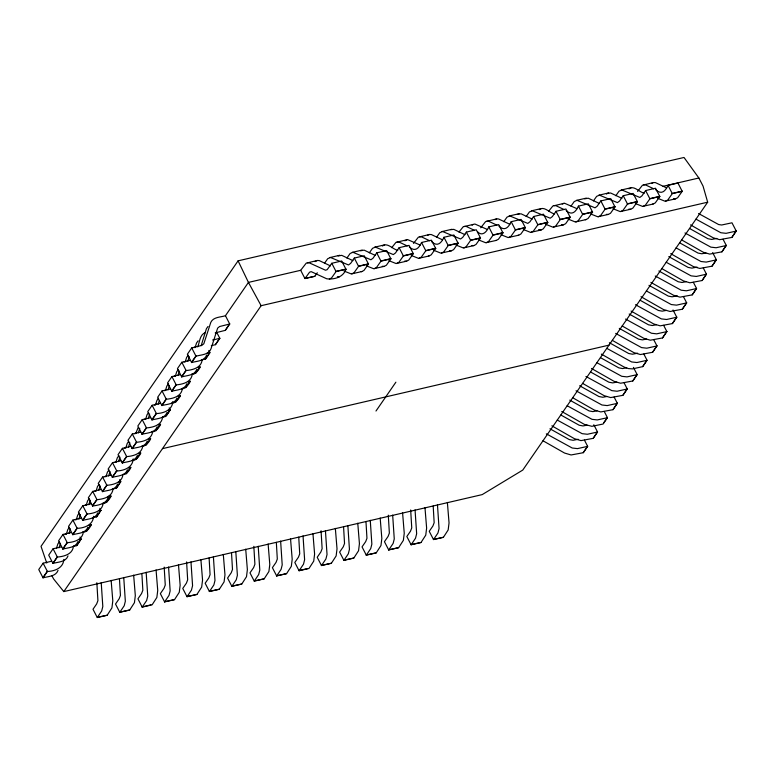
<?xml version="1.0" encoding="UTF-8"?>
<svg xmlns="http://www.w3.org/2000/svg" width="775" height="775" viewBox="0 0 775 775"><rect width="100%" height="100%" fill="white"/><g stroke="black" fill="none" stroke-linecap="round" stroke-linejoin="round"><path stroke-width="1.16" d="M63.821 559.405C63.414 567.968 54.793 571.214 47.401 571.475L43.022 577.821L38.75 569.548L43.129 563.202L51.392 561.284M73.431 546.133C72.802 554.222 64.063 556.518 57.35 557.06L52.971 563.406L48.699 555.123L53.078 548.778L61.351 546.869M83.332 531.786C82.702 539.875 73.974 542.171 67.26 542.703L62.882 549.049L58.609 540.776L62.988 534.43L71.252 532.512M93.581 516.295C93.174 524.859 84.552 528.095 77.161 528.356L72.782 534.702L68.51 526.428L72.889 520.083L81.152 518.165M103.143 503.091C102.513 511.171 93.775 513.476 87.062 514.009L82.683 520.354L78.411 512.081L82.789 505.736L91.062 503.818M108.316 496.233C107.357 503.779 98.657 505.155 92.593 506.007L88.321 497.734L92.7 491.389L100.963 489.471M113.043 488.744C112.414 496.823 103.685 499.129 96.972 499.662L92.593 506.007M122.944 474.387C122.314 482.476 113.586 484.772 106.872 485.315L102.494 491.66L98.222 483.377L102.6 477.032L110.864 475.123M133.203 458.897C132.787 467.461 124.174 470.706 116.773 470.968L112.394 477.313L108.122 469.03L112.501 462.685L120.774 460.776M142.755 445.693C142.125 453.782 133.397 456.078 126.683 456.62L122.305 462.956L118.032 454.683L122.411 448.338L130.675 446.419M152.656 431.346C152.026 439.425 143.297 441.731 136.584 442.263L132.205 448.609L127.933 440.336L132.312 433.99L140.575 432.072M162.566 416.998C161.936 425.078 153.198 427.383 146.485 427.916L142.106 434.262L137.834 425.988L142.213 419.643L150.486 417.725M172.815 401.498C172.408 410.062 163.787 413.308 156.395 413.569L152.016 419.914L147.744 411.641L152.123 405.296L160.386 403.378M182.367 388.304C181.737 396.383 173.009 398.679 166.296 399.222L161.917 405.567L157.645 397.284L162.023 390.949L170.287 389.031M192.278 373.947C191.648 382.036 182.91 384.332 176.196 384.875L171.818 391.22L167.545 382.937L171.924 376.592L180.197 374.683M202.168 359.619C201.539 367.699 192.801 370.004 186.097 370.537L181.708 376.882L177.436 368.609L181.825 362.264L190.088 360.346M56.43 548.497L57.834 543.972L59.423 541.764M59.065 547.799L60.46 543.275M66.388 534.072L67.783 529.558L69.372 527.339M69.014 533.374L70.418 528.86M76.289 519.725L77.684 515.201L79.273 512.992M78.924 519.027L80.319 514.513M86.19 505.377L87.594 500.853L89.183 498.645M88.825 504.68L90.22 500.166M96.1 491.03L97.495 486.506L99.084 484.298M98.725 490.333L100.13 485.809M106.001 476.683L107.396 472.159L108.984 469.95M108.636 475.986L110.031 471.462M115.901 462.326L117.306 457.812L118.895 455.603M118.536 461.638L119.931 457.114M125.812 447.979L127.207 443.465L128.795 441.246M128.437 447.282L129.842 442.767M135.712 433.632L138.105 427.577M138.347 432.934L139.742 428.42M145.613 419.285L147.017 414.761L148.606 412.552M148.248 418.587L149.643 414.073M155.523 404.938L156.918 400.413L158.507 398.205M158.148 404.24L159.204 400.849M165.424 390.59L166.819 386.066L168.407 383.858M168.059 389.893L169.454 385.369M175.324 376.233L176.729 371.719L178.318 369.51M177.959 375.546L179.354 371.022M185.235 361.886L186.63 357.372L188.218 355.163M187.86 361.198L189.265 356.674M195.126 347.558L196.521 343.034L198.109 340.826M197.761 346.861C199.727 341.988 199.65 334.655 205.482 332.504M201.18 345.64L206.421 328.687L208.02 326.478M58.057 570.342C55.868 576.513 48.215 576.348 43.022 577.821M68.006 555.917C65.817 562.088 58.164 561.933 52.971 563.406M77.917 541.57C75.727 547.741 68.064 547.586 62.882 549.049M87.817 527.223C85.628 533.394 77.975 533.229 72.782 534.702M97.718 512.876C95.528 519.047 87.875 518.882 82.683 520.354M117.529 484.172C115.339 490.352 107.686 490.188 102.494 491.66M127.429 469.824C125.24 476.005 117.587 475.84 112.394 477.313M137.34 455.477C135.15 461.648 127.487 461.493 122.305 462.956M147.24 441.13C145.051 447.301 137.398 447.146 132.205 448.609M157.141 426.783C154.952 432.954 147.298 432.789 142.106 434.262M167.051 412.426C164.862 418.607 157.199 418.442 152.016 419.914M176.952 398.079C174.763 404.259 167.109 404.095 161.917 405.567M186.852 383.732C184.663 389.912 177.01 389.748 171.818 391.22M196.743 369.404C194.564 375.575 186.901 375.41 181.708 376.882M206.654 355.057C204.464 361.228 196.811 361.063 191.619 362.535L187.347 354.262L191.725 347.917L201.858 345.379L203.815 343.771L210.81 322.342C213.425 316.83 220.526 317.333 225.447 315.716L248.436 282.41L300.681 270.301L306.212 263.171L317.275 260.478L319.203 260.565L330.45 265.883M96.846 582.732L97.912 600.644L96.652 603.958L93 609.247L97.272 617.53L101.699 610.952L102.813 606.505L101.225 582.674M97.272 617.53L107.183 615.234L111.92 607.9L112.801 600.857L111.135 580.368M119.457 578.712L120.435 595.423L119.176 598.736L115.523 604.035L119.796 612.308L124.213 605.74L125.337 601.284L123.748 577.452M119.796 612.308L129.706 610.012L134.443 602.679L135.315 595.636L133.658 575.157M141.873 573.519L142.842 590.23L141.583 593.543L137.931 598.833L142.203 607.116L146.63 600.538L147.744 596.091L146.155 572.25M142.203 607.116L152.113 604.82L156.85 597.486L157.732 590.434L156.066 569.954M164.184 567.116L165.259 585.028L164 588.351L160.347 593.64L164.62 601.913L169.037 595.345L170.151 590.889L168.572 567.058M164.62 601.913L174.53 599.618L179.267 592.294L180.139 585.241L178.483 564.762M186.601 561.923L187.666 579.836L186.407 583.158L182.755 588.448L187.027 596.721L191.444 590.153L192.568 585.697L190.979 561.865M187.027 596.721L196.937 594.425L201.674 587.101L202.556 580.049L200.89 559.569M209.105 557.932L210.073 574.643L208.814 577.956L205.162 583.255L209.434 591.528L213.861 584.96L214.975 580.504L213.396 556.673M209.434 591.528L219.344 589.232L224.082 581.899L224.963 574.856L223.297 554.377M231.512 552.74L232.49 569.451L231.231 572.764L227.579 578.053L231.851 586.336L236.268 579.758L237.382 575.312L235.803 551.471M231.851 586.336L241.761 584.04L246.498 576.707L247.37 569.664L245.714 549.175M253.832 546.336L254.898 564.248L253.638 567.571L249.986 572.861L254.258 581.143L258.676 574.566L259.799 570.109L258.211 546.278M254.258 581.143L264.168 578.838L268.906 571.514L269.787 564.462L268.121 543.982M276.336 542.345L277.305 559.056L276.045 562.379L272.393 567.668L276.665 575.941L281.093 569.373L282.207 564.917L280.627 541.086M276.665 575.941L286.576 573.645L291.323 566.322L292.194 559.269L290.538 538.79M298.743 537.153L299.722 553.863L298.462 557.177L294.81 562.476L299.082 570.749L303.5 564.181L304.614 559.724L303.035 535.893M299.082 570.749L308.993 568.453L313.73 561.129L314.602 554.077L312.945 533.597M321.063 530.759L322.129 548.671L320.869 551.984L317.217 557.273L321.489 565.556L325.917 558.978L327.031 554.532L325.442 530.691M321.489 565.556L331.4 563.26L336.137 555.927L337.018 548.884L335.352 528.395M343.567 526.768L344.536 543.469L343.286 546.792L339.634 552.081L343.906 560.364L348.324 553.786L349.438 549.33L347.859 525.498M343.906 560.364L353.807 558.058L358.554 550.734L359.426 543.682L357.769 523.202M365.974 521.565L366.953 538.276L365.693 541.599L362.041 546.888L366.313 555.162L370.731 548.593L371.855 544.137L370.266 520.306M366.313 555.162L376.224 552.866L380.961 545.542L381.833 538.489L380.176 518.01M388.294 515.172L389.36 533.084L388.101 536.397L384.448 541.696L388.721 549.969L393.148 543.401L394.262 538.945L392.673 515.113M388.721 549.969L398.631 547.673L403.368 540.349L404.25 533.297L402.583 512.817M410.673 509.979L411.748 527.891L410.488 531.214L406.836 536.503L411.108 544.777L415.526 538.208L416.65 533.752L415.061 509.921M411.108 544.777L421.019 542.481L425.756 535.157L426.628 528.104L424.971 507.625M433.186 505.988L434.155 522.699L432.896 526.022L429.243 531.311L433.516 539.584L437.943 533.016L439.057 528.56L437.468 504.728M433.516 539.584L443.426 537.288L448.163 529.964L449.045 522.912L447.378 502.433M51.993 575.864L53.562 578.896L63.802 591.596L482.205 494.605L522.767 470.076L707.672 202.188L703.051 186.097L698.866 177.998L684.015 157.47L238.09 260.836L41.027 546.346L46.723 563.018M42.925 577.637L47.304 571.301M52.884 563.222L57.263 556.876M62.785 548.874L67.163 542.529M72.685 534.527L77.064 528.182M82.596 520.18L86.974 513.835M92.496 505.823L96.875 499.478M102.397 491.476L106.776 485.131M112.307 477.129L116.686 470.783M122.208 462.782L126.587 456.436M132.108 448.434L136.487 442.089M142.019 434.087L146.398 427.742M151.919 419.73L156.298 413.385M161.82 405.383L166.199 399.038M171.73 391.036L176.109 384.691M181.621 376.708L186 370.363M191.522 362.361L195.901 356.016M191.619 362.535L195.998 356.19C201.19 354.718 208.843 354.882 211.032 348.711L217.63 328.135L219.587 326.537L229.72 323.998L225.447 315.716M80.028 537.027L81.075 539.042L76.744 545.629L73.644 546.346M99.83 508.323L100.876 510.347L96.604 516.857L92.467 517.816M119.641 479.628L120.687 481.653L116.415 488.163L112.278 489.112M166.46 415.332L170.209 409.907L169.163 407.882M209.192 353.419L205.549 359.019L201.413 359.978M219.722 338.162L215.44 344.691L211.304 345.65M229.632 323.814L225.341 330.344L215.208 332.882M76.744 545.629L81.075 539.042M86.703 531.204C96.216 515.23 88.747 533.646 82.567 532.163M96.604 516.857L100.876 510.347M106.504 502.51C116.017 486.535 108.558 504.951 102.378 503.469M116.415 488.163L120.687 481.653M126.315 473.806C135.392 458.422 128.95 475.027 123.215 474.532M136.216 459.459C145.729 443.494 138.27 461.9 132.089 460.418M146.126 445.112C155.639 429.147 148.17 447.553 141.99 446.071M156.027 430.764C165.54 414.79 158.081 433.206 151.89 431.723M162.828 417.134L165.928 416.417L170.209 409.907M175.838 402.07C185.351 386.095 177.882 404.502 171.701 403.029M185.738 387.713C195.252 371.748 187.792 390.154 181.602 388.672M195.639 373.366C205.152 357.401 197.693 375.807 191.512 374.325M205.549 359.019L209.928 352.673L208.775 350.484M215.44 344.691L219.819 338.346L216.593 332.088M225.341 330.344L229.72 323.998M63.802 591.596L261.136 305.699L707.672 202.188M300.681 270.301L304.953 278.574L309.554 272.199L311.182 271.637L326.759 278.797C334.19 279.756 343.335 277.247 345.97 269.264L341.698 260.991L331.787 263.287L327.176 269.661L325.548 270.233L309.293 262.861L307.365 262.773M304.953 278.574L314.853 276.278L317.295 272.752M344.042 271.056L351.269 273.933L361.799 271.57L363.969 270.427L368.483 264.043L364.221 255.769L354.311 258.065L350.658 263.355L348.517 264.963L330.508 257.494L327.718 258.695L324.493 263.258M366.459 265.864L373.676 268.741L384.206 266.377L386.376 265.234L390.9 258.85L386.628 250.577L376.718 252.873L373.066 258.162L370.925 259.77L352.916 252.292L350.126 253.502L346.9 258.065M388.866 260.671L396.093 263.539L406.613 261.185L408.793 260.032L413.308 253.657L409.035 245.375L399.125 247.68L395.473 252.97L393.332 254.578L375.332 247.099L372.543 248.31L369.307 252.863M411.273 255.469L418.5 258.346L429.03 255.992L431.2 254.839L435.724 248.465L431.452 240.182L421.542 242.478C418.897 248.31 415.042 252.311 409.268 246.896M433.69 250.277L440.907 253.154L451.438 250.79L453.608 249.647L458.132 243.263L453.859 234.99L443.949 237.286C441.304 243.118 437.458 247.118 431.675 241.703M456.097 245.084L463.324 247.961L473.845 245.597L476.024 244.454L480.539 238.07L476.267 229.797L466.356 232.093L462.704 237.382L460.563 238.991L442.564 231.512L439.774 232.723L436.538 237.286M478.514 239.892L485.731 242.759L496.262 240.405L498.432 239.262L502.956 232.878L498.683 224.595L488.773 226.901C486.942 231.58 482.399 236.908 477.526 231.793M375.982 411.021L395.889 382.182M500.921 234.689L508.138 237.567L518.669 235.213L520.839 234.06L525.363 227.685L521.091 219.403L511.18 221.698C508.536 227.53 504.69 231.531 498.916 226.116M523.328 229.497L530.555 232.374L541.086 230.01L543.256 228.867L547.77 222.483L543.498 214.21L533.587 216.506L529.935 221.795L527.794 223.403L509.795 215.934L507.005 217.136L503.779 221.698M545.745 224.304L552.962 227.182L563.493 224.818L565.663 223.675L570.187 217.291L565.915 209.017L556.004 211.313L552.352 216.603L550.211 218.211L532.202 210.732L529.412 211.943L526.186 216.506M568.153 219.112L575.37 221.979L585.9 219.625L588.08 218.482L592.594 212.098L588.322 203.825L578.412 206.121C575.767 211.943 571.921 215.944 566.147 210.529M590.56 213.919L597.787 216.787L608.317 214.433L610.487 213.28L615.001 206.906L610.729 198.623L600.828 200.919L597.176 206.218L595.026 207.826L577.026 200.347L574.236 201.558L571.01 206.111M612.977 208.717L620.194 211.594L630.724 209.231L632.894 208.088L637.418 201.703L633.146 193.43L623.236 195.726L619.583 201.016L617.442 202.624L599.433 195.155L596.643 196.366L593.417 200.919M635.355 203.534L642.582 206.402L653.112 204.048L655.282 202.895L659.796 196.521L655.524 188.238L645.623 190.543L641.971 195.833L639.821 197.441L621.821 189.962L619.031 191.173L615.825 195.726M657.772 198.332L664.989 201.209L675.519 198.855L677.689 197.703L682.213 191.328L677.941 183.045L668.031 185.341C665.386 191.173 661.54 195.174 655.757 189.759M587.566 446.187L583.275 452.707L571.078 454.964L564.558 453.046L542.984 440.762M597.467 431.84L593.175 438.359L580.979 440.617L574.459 438.698L551.858 425.824M603.609 422.947L607.358 417.502M617.258 403.155L612.977 409.684L600.77 411.932L594.251 410.023L572.686 397.73M627.169 388.808L622.877 395.327L610.681 397.585L604.161 395.676L582.587 383.383M637.069 374.461L632.788 380.98L620.581 383.238L614.062 381.319L591.461 368.454M646.35 361.014L642.688 366.633L632.526 368.881L628.351 368.571L623.962 366.972L601.371 354.097M656.88 345.757L652.589 352.286L640.392 354.543L633.873 352.625L612.298 340.341M666.781 331.409L662.499 337.939L650.293 340.196L643.773 338.278L622.199 325.984M676.682 317.062L672.4 323.592L660.193 325.839L653.674 323.931L631.083 311.056M686.592 302.715L682.3 309.235L670.104 311.492L663.584 309.583L640.983 296.709M696.493 288.368L692.211 294.887L680.004 297.145L673.485 295.227L650.884 282.362M706.393 274.021L702.111 280.54L689.905 282.798L683.385 280.879L661.821 268.596M716.303 259.673L712.012 266.193L699.815 268.45L693.296 266.532L670.695 253.657M726.204 245.317L721.922 251.846L709.716 254.103L703.196 252.185L681.622 239.901M736.153 230.902L731.871 237.421L719.665 239.678L713.155 237.77L690.554 224.895M583.275 452.707L587.653 446.361L584.428 440.113M593.175 438.359L597.564 432.014L593.805 424.748M561.749 411.496L584.35 424.371L591.906 426.318L603.076 424.032L607.455 417.686L604.229 411.428M612.977 409.684L617.355 403.339L614.129 397.081M622.877 395.327L627.256 388.982L624.03 382.734M632.788 380.98L637.166 374.635L633.417 367.369M642.688 366.633L647.067 360.288L643.841 354.039M652.589 352.286L656.967 345.941L653.742 339.692M662.499 337.939L666.878 331.593L663.642 325.335M672.4 323.592L676.778 317.246L673.029 309.981M682.3 309.235L686.679 302.899L683.453 296.641M692.211 294.887L696.589 288.542L693.354 282.294M702.111 280.54L706.49 274.195L703.264 267.947M712.012 266.193L716.391 259.848L712.642 252.582M721.922 251.846L726.301 245.501L723.065 239.252M731.871 237.421L736.25 231.076L731.978 222.803L721.661 225.002L718.658 224.556L698.546 213.513M637.592 191.444L642.465 185.225L653.519 182.532L655.447 182.619L666.694 187.947M345.97 269.264L336.059 271.56L331.535 277.944L329.365 279.087M368.483 264.043L358.583 266.338L354.059 272.722L351.889 273.866M390.9 258.85L380.99 261.146L376.466 267.53L374.296 268.673M391.724 247.671L395.967 242.362L407.65 239.611L420.205 245.084M413.308 253.657L403.397 255.953L398.883 262.338L396.713 263.481M413.482 243.389L418.384 237.169L429.447 234.476L431.365 234.563L442.612 239.882M435.724 248.465L425.814 250.761L421.29 257.135L419.12 258.288M458.132 243.263L448.221 245.559L443.697 251.943L441.527 253.086M458.955 232.083L463.198 226.784L474.881 224.023L487.436 229.497M480.539 238.07L470.628 240.366L466.114 246.75L463.944 247.893M480.723 227.802L485.615 221.582L496.678 218.889L498.606 218.976L509.843 224.304M502.956 232.878L493.045 235.174L488.521 241.558L486.351 242.701M525.363 227.685L515.452 229.981L510.938 236.356L508.758 237.508M547.77 222.483L537.86 224.779L533.345 231.163L531.175 232.306M548.593 211.304L552.846 206.005L564.529 203.244L577.075 208.717M570.187 217.291L560.277 219.587L555.752 225.971L553.583 227.114M592.594 212.098L582.684 214.394L578.169 220.778L575.99 221.921M615.001 206.906L605.101 209.202L600.577 215.576L598.407 216.729M637.418 201.703L627.508 204.009L622.984 210.383L620.814 211.536M659.796 196.521L649.896 198.817L645.372 205.201L643.202 206.344M682.213 191.328L672.303 193.624L667.779 199.998L665.609 201.151M315.105 261.621L317.275 260.478M382.453 246.014C387.345 241.926 392.993 249.627 397.788 250.277M404.86 240.822L407.03 239.669M472.091 225.234L473.108 224.479M539.322 209.647C544.215 205.559 549.863 213.27 554.667 213.91M606.554 194.06L607.048 193.643M628.942 188.877C633.834 184.789 639.482 192.491 644.277 193.14M338.123 255.983L341.727 255.343L352.964 260.662M360.53 250.79L364.134 250.141L375.381 255.469M427.761 235.203L429.447 234.476M494.993 219.616L496.678 218.889M517.409 214.423L521.013 213.784L532.251 219.102M562.224 204.038L563.909 203.312M584.641 198.836L588.244 198.197L599.482 203.525M651.843 183.258L653.519 182.532M193.983 347.675L195.591 346.842M184.072 362.032L185.68 361.189M174.172 376.379L175.78 375.536M164.271 390.726L165.879 389.883M154.361 405.073L155.969 404.23M144.46 419.42L146.068 418.587M134.559 433.767L136.167 432.934M124.649 448.115L126.257 447.282M114.748 462.472L116.357 461.629M104.848 476.819L106.456 475.976M94.938 491.166L96.546 490.323M85.037 505.513L86.645 504.68M75.136 519.86L76.744 519.027M65.177 534.285L66.786 533.442M450.701 229.681L453.782 229.361L465.019 234.689M607.571 193.314L610.652 193.004L621.899 198.322M329.888 257.552L339.799 255.256M352.305 252.359L362.206 250.063M374.713 247.167L384.623 244.861M441.944 231.58L451.854 229.284M509.175 215.993L519.085 213.697M531.582 210.8L541.493 208.504M576.406 200.405L586.317 198.109M598.813 195.213L608.724 192.917M621.201 190.03L631.112 187.724M663.022 186.31L698.866 177.998M304.856 278.399L314.853 276.278M335.963 271.386L345.873 269.09M358.486 266.164L368.396 263.868M380.893 260.972L390.803 258.666M403.31 255.769L413.22 253.473M425.717 250.577L435.627 248.281M448.124 245.384L458.035 243.088M470.541 240.192L480.452 237.896M492.948 234.99L502.859 232.694M515.365 229.797L525.266 227.501M537.773 224.605L547.683 222.309M560.18 219.412L570.09 217.116M582.597 214.21L592.497 211.914M605.004 209.017L614.914 206.722M627.411 203.825L637.321 201.529M649.799 198.632L659.709 196.337M672.206 193.44L682.116 191.144M212.583 340.022L219.819 338.346M206.828 353.39L209.928 352.673M716.856 238.419L711.712 239.427L707.924 238.719L689.624 228.509M197.954 367.505L200.018 367.021M705.918 253.008L701.811 253.774L698.023 253.067L679.723 242.856M188.054 381.852L190.117 381.377M697.054 267.113L691.901 268.121L688.113 267.414L668.786 256.622M178.143 396.199L180.217 395.725M686.117 281.703L682 282.468L678.212 281.761L658.886 270.979M168.243 410.547L170.306 410.072M677.243 295.817L672.099 296.815L668.312 296.108L648.985 285.326M158.342 424.894L160.406 424.419M666.306 310.407L662.189 311.162L658.401 310.465L640.111 300.254M148.432 439.251L150.505 438.766M656.406 324.754L652.288 325.519L648.501 324.812L629.174 314.02M138.531 453.598L140.595 453.113M162.469 448.647L609.005 345.137M646.495 339.101L642.388 339.867L638.6 339.159L619.273 328.368M128.631 467.945L130.694 467.47M637.631 353.206L632.477 354.214L628.69 353.507L609.363 342.715M118.72 482.292L120.793 481.817M626.694 367.796L622.577 368.561L618.789 367.854L600.489 357.653M107.783 496.882L110.883 496.165M616.784 382.143L612.676 382.908L608.888 382.201L590.589 372M98.919 510.987L100.983 510.512M606.883 396.5L602.766 397.255L598.978 396.558L579.652 385.766M89.009 525.343L91.082 524.859M596.982 410.847L592.865 411.612L589.077 410.905L569.751 400.113M79.06 539.758L81.123 539.284M587.092 425.175L582.974 425.94L579.187 425.233L560.887 415.022M578.218 439.289L573.074 440.287L569.286 439.58L549.959 428.798M98.28 617.094L107.183 615.234M119.699 612.124L129.706 610.012M142.116 606.932L150.922 604.887M164.523 601.739L174.53 599.618M186.93 596.547L196.937 594.425M209.347 591.344L219.344 589.232M231.754 586.152L241.761 584.04M255.266 580.708L264.168 578.838M276.578 575.767L286.576 573.645M298.985 570.565L307.791 568.53M321.402 565.372L331.4 563.26M343.809 560.18L353.807 558.058M366.217 554.987L376.224 552.866M388.633 549.785L398.631 547.673M411.012 544.602L421.019 542.481M433.428 539.41L443.426 537.288M736.25 231.076L726.088 233.333L720.827 232.733L695.96 219.131M726.301 245.501L716.129 247.748L710.869 247.148L684.974 232.965M716.391 259.848L706.228 262.095L700.968 261.504L676.1 247.903M706.49 274.195L696.328 276.442L691.067 275.852L666.2 262.25M696.589 288.542L686.417 290.799L681.157 290.199L655.262 276.016M686.679 302.899L676.517 305.147L671.257 304.546L646.389 290.945M676.778 317.246L666.616 319.494L661.356 318.893L635.461 304.711M666.878 331.593L656.706 333.841L651.446 333.24L625.551 319.058M656.967 345.941L646.805 348.188L641.545 347.597L615.65 333.405M647.067 360.288L636.905 362.535L631.644 361.944L606.777 348.343M637.166 374.635L626.994 376.892L621.734 376.292L596.866 362.69M627.256 388.982L617.094 391.239L611.833 390.639L585.939 376.456M617.355 403.339L607.193 405.587L601.933 404.986L576.038 390.803M607.455 417.686L597.283 419.934L592.023 419.333L567.155 405.742M597.564 432.014L587.392 434.262L582.132 433.671L557.264 420.069M587.653 446.361L577.491 448.618L572.231 448.018L546.336 433.835M643.608 184.828L645.536 184.915L653.712 188.79M553.999 205.608L555.927 205.685L564.103 209.56M675.519 198.855L673.591 198.768M652.492 204.106L653.112 204.048M486.768 221.185L488.696 221.272L496.872 225.147M630.724 209.231L628.796 209.153M464.351 226.387L466.279 226.465L474.455 230.34M608.317 214.433L606.389 214.346M585.28 219.683L585.9 219.625M419.537 236.772L421.464 236.859L429.641 240.734M563.493 224.818L561.565 224.731M397.12 241.965L399.048 242.052L407.224 245.927M541.086 230.01L538.47 229.72M518.049 235.271L518.669 235.213M495.642 240.463L496.262 240.405M473.845 245.597L471.927 245.51M451.438 250.79L449.51 250.713M428.41 256.05L429.03 255.992M406.613 261.185L404.686 261.097M384.206 266.377L382.278 266.29M361.179 271.637L361.799 271.57M339.276 276.791L337.348 276.714M261.136 305.699L248.436 282.41L238.09 260.836M668.031 185.341L672.303 193.624M645.623 190.543L649.896 198.817M623.236 195.726L627.508 204.009M600.828 200.919L605.101 209.202M578.412 206.121L582.684 214.394M556.004 211.313L560.277 219.587M533.587 216.506L537.86 224.779M511.18 221.698L515.452 229.981M488.773 226.901L493.045 235.174M466.356 232.093L470.628 240.366M443.949 237.286L448.221 245.559M421.542 242.478L425.814 250.761M399.125 247.68L403.397 255.953M376.718 252.873L380.99 261.146M354.311 258.065L358.583 266.338M331.787 263.287L336.059 271.56M191.725 347.917L195.998 356.19M181.825 362.264L186.097 370.537M171.924 376.592L176.196 384.875M162.023 390.949L166.296 399.222M152.123 405.296L156.395 413.569M142.213 419.643L146.485 427.916M132.312 433.99L136.584 442.263M122.411 448.338L126.683 456.62M112.501 462.685L116.773 470.968M102.6 477.032L106.872 485.315M92.7 491.389L96.972 499.662M82.789 505.736L87.062 514.009M72.889 520.083L77.161 528.356M62.988 534.43L67.26 542.703M53.078 548.778L57.35 557.06M43.129 563.202L47.401 571.475"/></g></svg>
